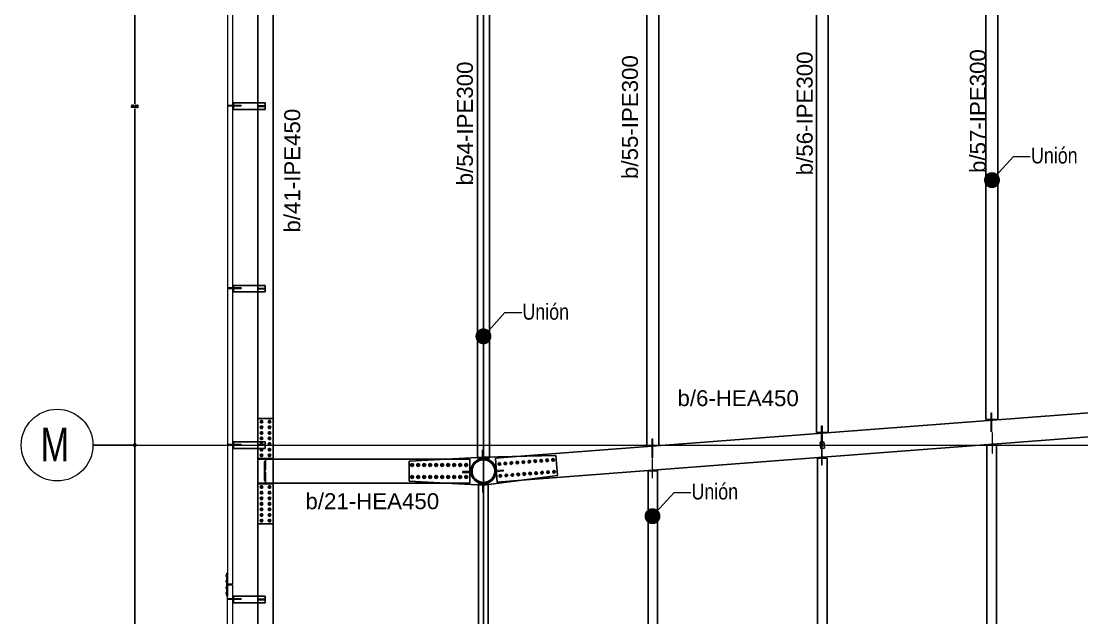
# Model space of a CAD drawing. Header units: millimetres. Extents: x -158 to 97215, y -53820 to 8373.
# Drawn here: x 1937 to 15237, y -44372 to -36886 of the extents above; entities that cross this region are included whole.
import ezdxf
from ezdxf.enums import TextEntityAlignment as Align

# ---------------------------------------------------------------- set-up
doc = ezdxf.new("R2010")
doc.units = ezdxf.units.MM
doc.header["$LTSCALE"] = 0.8
doc.linetypes.add('Grid Line', pattern=[3.33375, 1.905, -0.47625, 0.47625, -0.47625])
for name, color, linetype, lineweight in [('0-1', 7, 'Continuous', 5), ('E_COLUMNAS-1', 1, 'Continuous', 25), ('E_EJES', 8, 'Continuous', 9), ('E_EJES-1', 8, 'Grid Line', 9), ('E_TEXTO', 3, 'Continuous', 9), ('P-PLATINA', 6, 'Continuous', 15)]:
    doc.layers.add(name, color=color, linetype=linetype, lineweight=lineweight)
doc.layers.add('COTAS', color=8, linetype='Continuous')
doc.layers.add('VIGAS', color=8, linetype='Continuous')
doc.styles.add('CNI_COTAS', font='romans.shx', dxfattribs={"width": 0.8})
doc.styles.add('CX', font='ARIALUNI.ttf', dxfattribs={"width": 0.8, "height": 300})
doc.styles.add('Swis721 LtCn BT', font='swisscl.ttf', dxfattribs={"height": 0.42})
doc.styles.add('VERDANA', font='arial.ttf')
doc.dimstyles.new('1.5', dxfattribs={"dimscale": 0, "dimtxt": 30, "dimasz": 80, "dimexe": 4, "dimexo": 4, "dimgap": 15, "dimtad": 1, "dimdec": 0, "dimzin": 4, "dimdsep": 46, "dimtxsty": 'CNI_COTAS', "dimblk": 'DOTSMALL', "dimcen": 0, "dimclrd": 256, "dimclrt": 3, "dimadec": 0, "dimazin": 0, "dimtfac": 1, "dimtdec": 0, "dimtmove": 2, "dimatfit": 0, "dimldrblk": 'DOTSMALL', "dimfxl": 0.05, "dimtolj": 1, "dimtzin": 0, "dimarcsym": 0})

# ---------------------------------------------------------------- blocks, each defined once
blk = doc.blocks.new('Grid - CNI_NOMBRE EJES-372759-_6_00m_N_E_-NIVEL-2 DOC')
at = {"layer": 'E_EJES'}
blk.add_circle((0, 0), 0.003, dxfattribs=at)
blk = doc.blocks.new('_DotSmall')
at = {"color": 0, "linetype": 'ByBlock', "const_width": 0.5}
blk.add_lwpolyline([(-0.0625, 0, 1), (0.0625, 0, 1)], format="xyb", close=True, dxfattribs=at)
blk = doc.blocks.new('*D169')
at = {"layer": 'COTAS', "lineweight": -2, "transparency": 16777216}
for p, q in [((3361, -42205), (3361, -46425)), ((3361, -50705), (3361, -46485))]:
    blk.add_line(p, q, dxfattribs=at)
at = {"layer": 'COTAS', "color": 0, "lineweight": -2, "transparency": 16777216}
blk.add_line((2841, -50705), (3365, -50705), dxfattribs=at)
at = {"layer": 'Defpoints', "color": 0, "transparency": 16777216}
for p in [(3361, -42205), (3361, -42205), (2837, -50705)]:
    blk.add_point(p, dxfattribs=at)
at = {"layer": 'COTAS', "lineweight": -2, "transparency": 16777216, "xscale": 80, "yscale": 80, "zscale": 80}
for p, rotation in [((3361, -42205), 90), ((3361, -50705), 270)]:
    blk.add_blockref('_DotSmall', p, dxfattribs=dict(at, rotation=rotation))
at = {"layer": 'COTAS', "color": 3, "transparency": 16777216, "insert": (3361, -46455), "char_height": 30, "attachment_point": 5, "rotation": 0.1, "style": 'CNI_COTAS'}
blk.add_mtext('\\A1;8500', dxfattribs=at)
blk = doc.blocks.new('*D170')
at = {"layer": 'COTAS', "color": 0, "lineweight": -2, "transparency": 16777216}
for p, q in [((2847, -33705), (3365, -33705)), ((2841, -42205), (3365, -42205))]:
    blk.add_line(p, q, dxfattribs=at)
at = {"layer": 'COTAS', "lineweight": -2, "transparency": 16777216}
for p, q in [((3361, -33705), (3361, -37925)), ((3361, -42205), (3361, -37985))]:
    blk.add_line(p, q, dxfattribs=at)
at = {"layer": 'Defpoints', "color": 0, "transparency": 16777216}
for p in [(2843, -33705), (3361, -33705), (2837, -42205)]:
    blk.add_point(p, dxfattribs=at)
at = {"layer": 'COTAS', "lineweight": -2, "transparency": 16777216, "xscale": 80, "yscale": 80, "zscale": 80}
for p, rotation in [((3361, -33705), 90), ((3361, -42205), 270)]:
    blk.add_blockref('_DotSmall', p, dxfattribs=dict(at, rotation=rotation))
at = {"layer": 'COTAS', "color": 3, "transparency": 16777216, "insert": (3361, -37955), "char_height": 30, "attachment_point": 5, "rotation": 0.1, "style": 'CNI_COTAS'}
blk.add_mtext('\\A1;8500', dxfattribs=at)

msp = doc.modelspace()

# ---------------------------------------------------------------- linework, layer by layer
at = {"color": 1, "linetype": 'Continuous'}
for centre, radius, start, end in [((4950, -41911.6), 11, 108, 288), ((4950, -41981.6), 11, 108, 288), ((4950, -41911.6), 10, 0, 180), ((4950, -41911.6), 10, 180, 0), ((4950, -41981.6), 10, 0, 180), ((4950, -41981.6), 10, 180, 0), ((4950, -41911.6), 11, 288, 108), ((4950, -41981.6), 11, 288, 108), ((5050, -41911.6), 11, 108, 288), ((5050, -41981.6), 11, 108, 288), ((5050, -41911.6), 10, 0, 180), ((5050, -41911.6), 10, 180, 0), ((5050, -41981.6), 10, 0, 180), ((5050, -41981.6), 10, 180, 0), ((5050, -41911.6), 11, 288, 108), ((5050, -41981.6), 11, 288, 108), ((4950, -42051.6), 11, 108, 288), ((4950, -42121.6), 11, 108, 288), ((4950, -42051.6), 10, 0, 180), ((4950, -42051.6), 10, 180, 0), ((4950, -42121.6), 10, 0, 180), ((4950, -42121.6), 10, 180, 0), ((4950, -42051.6), 11, 288, 108), ((4950, -42121.6), 11, 288, 108), ((5050, -42051.6), 11, 108, 288), ((5050, -42121.6), 11, 108, 288), ((5050, -42051.6), 10, 0, 180), ((5050, -42051.6), 10, 180, 0), ((5050, -42121.6), 10, 0, 180), ((5050, -42121.6), 10, 180, 0), ((5050, -42051.6), 11, 288, 108), ((5050, -42121.6), 11, 288, 108), ((4950, -42191.6), 11, 108, 288), ((4950, -42261.6), 11, 108, 288), ((4950, -42191.6), 10, 0, 180), ((4950, -42191.6), 10, 180, 0), ((4950, -42261.6), 10, 0, 180), ((4950, -42261.6), 10, 180, 0), ((4950, -42191.6), 11, 288, 108), ((4950, -42261.6), 11, 288, 108), ((5050, -42191.6), 11, 108, 288), ((5050, -42261.6), 11, 108, 288), ((5050, -42191.6), 10, 0, 180), ((5050, -42191.6), 10, 180, 0), ((5050, -42261.6), 10, 0, 180), ((5050, -42261.6), 10, 180, 0), ((5050, -42191.6), 11, 288, 108), ((5050, -42261.6), 11, 288, 108), ((4950, -42331.6), 11, 108, 288), ((4950, -42331.6), 10, 0, 180), ((4950, -42331.6), 10, 180, 0), ((4950, -42331.6), 11, 288, 108), ((5050, -42331.6), 11, 108, 288), ((5050, -42331.6), 10, 0, 180), ((5050, -42331.6), 10, 180, 0), ((5050, -42331.6), 11, 288, 108), ((8008.8, -42435.5), 11.5, 22.37041, 202.37041), ((8008.8, -42435.5), 10, 94.37041, 274.37041), ((8008.8, -42435.5), 10, 274.37041, 94.37041), ((8083.6, -42429.7), 11.5, 22.37041, 202.37041), ((8083.6, -42429.7), 11.5, 202.37041, 22.37041), ((8083.6, -42429.7), 10, 94.37041, 274.37041), ((8083.6, -42429.7), 10, 274.37041, 94.37041), ((8158.4, -42424), 11.5, 22.37041, 202.37041), ((8158.4, -42424), 11.5, 202.37041, 22.37041), ((8158.4, -42424), 10, 94.37041, 274.37041), ((8158.4, -42424), 10, 274.37041, 94.37041), ((8233.1, -42418.3), 11.5, 22.37041, 202.37041), ((8233.1, -42418.3), 11.5, 202.37041, 22.37041), ((8233.1, -42418.3), 10, 94.37041, 274.37041), ((8233.1, -42418.3), 10, 274.37041, 94.37041), ((8307.9, -42412.6), 11.5, 22.37041, 202.37041), ((8307.9, -42412.6), 11.5, 202.37041, 22.37041), ((8307.9, -42412.6), 10, 94.37041, 274.37041), ((8307.9, -42412.6), 10, 274.37041, 94.37041), ((8382.7, -42406.9), 11.5, 22.37041, 202.37041), ((8382.7, -42406.9), 11.5, 202.37041, 22.37041), ((8382.7, -42406.9), 10, 94.37041, 274.37041), ((8382.7, -42406.9), 10, 274.37041, 94.37041), ((8457.5, -42401.2), 11.5, 22.37041, 202.37041), ((8457.5, -42401.2), 11.5, 202.37041, 22.37041), ((8457.5, -42401.2), 10, 94.37041, 274.37041), ((8457.5, -42401.2), 10, 274.37041, 94.37041), ((8532.3, -42395.4), 11.5, 22.37041, 202.37041), ((8532.3, -42395.4), 11.5, 202.37041, 22.37041), ((8532.3, -42395.4), 10, 94.37041, 274.37041), ((8532.3, -42395.4), 10, 274.37041, 94.37041), ((8607, -42389.7), 11.5, 22.37041, 202.37041), ((8607, -42389.7), 11.5, 202.37041, 22.37041), ((8607, -42389.7), 10, 94.37041, 274.37041), ((8607, -42389.7), 10, 274.37041, 94.37041), ((6840.8, -42454.3), 12, 0.0268, 180.0268), ((6840.8, -42454.3), 12, 180.0268, 0.0268), ((6840.8, -42454.3), 11, 120.0268, 300.0268), ((6840.8, -42454.3), 11, 300.0268, 120.0268), ((6915.8, -42454.3), 12, 0.0268, 180.0268), ((6915.8, -42454.3), 12, 180.0268, 0.0268), ((6915.8, -42454.3), 11, 120.0268, 300.0268), ((6915.8, -42454.3), 11, 300.0268, 120.0268), ((6990.8, -42454.2), 12, 0.0268, 180.0268), ((6990.8, -42454.2), 12, 180.0268, 0.0268), ((6990.8, -42454.2), 11, 120.0268, 300.0268), ((6990.8, -42454.2), 11, 300.0268, 120.0268), ((7065.8, -42454.2), 12, 0.0268, 180.0268), ((7065.8, -42454.2), 12, 180.0268, 0.0268), ((7065.8, -42454.2), 11, 120.0268, 300.0268), ((7065.8, -42454.2), 11, 300.0268, 120.0268), ((7140.8, -42454.2), 12, 0.0268, 180.0268), ((7140.8, -42454.2), 12, 180.0268, 0.0268), ((7140.8, -42454.2), 11, 120.0268, 300.0268), ((7140.8, -42454.2), 11, 300.0268, 120.0268), ((7215.8, -42454.1), 12, 0.0268, 180.0268), ((7215.8, -42454.1), 12, 180.0268, 0.0268), ((7215.8, -42454.1), 11, 120.0268, 300.0268), ((7215.8, -42454.1), 11, 300.0268, 120.0268), ((7290.8, -42454.1), 12, 0.0268, 180.0268), ((7290.8, -42454.1), 12, 180.0268, 0.0268), ((7290.8, -42454.1), 11, 120.0268, 300.0268), ((7290.8, -42454.1), 11, 300.0268, 120.0268), ((7365.8, -42454.1), 12, 0.0268, 180.0268), ((7365.8, -42454.1), 12, 180.0268, 0.0268), ((7365.8, -42454.1), 11, 120.0268, 300.0268), ((7365.8, -42454.1), 11, 300.0268, 120.0268), ((7440.8, -42454), 12, 0.0268, 180.0268), ((7440.8, -42454), 12, 180.0268, 0.0268), ((7440.8, -42454), 11, 120.0268, 300.0268), ((7440.8, -42454), 11, 300.0268, 120.0268), ((7515.8, -42454), 12, 0.0268, 180.0268), ((7515.8, -42454), 12, 180.0268, 0.0268), ((7515.8, -42454), 11, 120.0268, 300.0268), ((7515.8, -42454), 11, 300.0268, 120.0268), ((7934, -42441.2), 11.5, 22.37041, 202.37041), ((7934, -42441.2), 11.5, 202.37041, 22.37041), ((7934, -42441.2), 10, 94.37041, 274.37041), ((7934, -42441.2), 10, 274.37041, 94.37041), ((8008.8, -42435.5), 11.5, 202.37041, 22.37041), ((8244.6, -42567.9), 11.5, 22.37041, 202.37041), ((8244.6, -42567.9), 10, 94.37041, 274.37041), ((8244.6, -42567.9), 10, 274.37041, 94.37041), ((8319.3, -42562.2), 11.5, 22.37041, 202.37041), ((8319.3, -42562.2), 11.5, 202.37041, 22.37041), ((8319.3, -42562.2), 10, 94.37041, 274.37041), ((8319.3, -42562.2), 10, 274.37041, 94.37041), ((8394.1, -42556.4), 11.5, 22.37041, 202.37041), ((8394.1, -42556.4), 11.5, 202.37041, 22.37041), ((8394.1, -42556.4), 10, 94.37041, 274.37041), ((8394.1, -42556.4), 10, 274.37041, 94.37041), ((8468.9, -42550.7), 11.5, 22.37041, 202.37041), ((8468.9, -42550.7), 11.5, 202.37041, 22.37041), ((8468.9, -42550.7), 10, 94.37041, 274.37041), ((8468.9, -42550.7), 10, 274.37041, 94.37041), ((8543.7, -42545), 11.5, 22.37041, 202.37041), ((8543.7, -42545), 11.5, 202.37041, 22.37041), ((8543.7, -42545), 10, 94.37041, 274.37041), ((8543.7, -42545), 10, 274.37041, 94.37041), ((8618.5, -42539.3), 11.5, 22.37041, 202.37041), ((8618.5, -42539.3), 11.5, 202.37041, 22.37041), ((8618.5, -42539.3), 10, 94.37041, 274.37041), ((8618.5, -42539.3), 10, 274.37041, 94.37041), ((6840.8, -42604.3), 12, 0.0268, 180.0268), ((6840.8, -42604.3), 12, 180.0268, 0.0268), ((6840.8, -42604.3), 11, 120.0268, 300.0268), ((6840.8, -42604.3), 11, 300.0268, 120.0268), ((6915.8, -42604.3), 12, 0.0268, 180.0268), ((6915.8, -42604.3), 12, 180.0268, 0.0268), ((6915.8, -42604.3), 11, 120.0268, 300.0268), ((6915.8, -42604.3), 11, 300.0268, 120.0268), ((6990.8, -42604.2), 12, 0.0268, 180.0268), ((6990.8, -42604.2), 12, 180.0268, 0.0268), ((6990.8, -42604.2), 11, 120.0268, 300.0268), ((6990.8, -42604.2), 11, 300.0268, 120.0268), ((7065.8, -42604.2), 12, 0.0268, 180.0268), ((7065.8, -42604.2), 12, 180.0268, 0.0268), ((7065.8, -42604.2), 11, 120.0268, 300.0268), ((7065.8, -42604.2), 11, 300.0268, 120.0268), ((7140.8, -42604.2), 12, 0.0268, 180.0268), ((7140.8, -42604.2), 12, 180.0268, 0.0268), ((7140.8, -42604.2), 11, 120.0268, 300.0268), ((7140.8, -42604.2), 11, 300.0268, 120.0268), ((7215.8, -42604.1), 12, 0.0268, 180.0268), ((7215.8, -42604.1), 12, 180.0268, 0.0268), ((7215.8, -42604.1), 11, 120.0268, 300.0268), ((7215.8, -42604.1), 11, 300.0268, 120.0268), ((7290.8, -42604.1), 12, 0.0268, 180.0268), ((7290.8, -42604.1), 12, 180.0268, 0.0268), ((7290.8, -42604.1), 11, 120.0268, 300.0268), ((7290.8, -42604.1), 11, 300.0268, 120.0268), ((7365.8, -42604.1), 12, 0.0268, 180.0268), ((7365.8, -42604.1), 12, 180.0268, 0.0268), ((7365.8, -42604.1), 11, 120.0268, 300.0268), ((7365.8, -42604.1), 11, 300.0268, 120.0268), ((7440.8, -42604), 12, 0.0268, 180.0268), ((7440.8, -42604), 12, 180.0268, 0.0268), ((7440.8, -42604), 11, 120.0268, 300.0268), ((7440.8, -42604), 11, 300.0268, 120.0268), ((7515.8, -42604), 12, 0.0268, 180.0268), ((7515.8, -42604), 12, 180.0268, 0.0268), ((7515.8, -42604), 11, 120.0268, 300.0268), ((7515.8, -42604), 11, 300.0268, 120.0268), ((7945.4, -42590.7), 11.5, 22.37041, 202.37041), ((7945.4, -42590.7), 11.5, 202.37041, 22.37041), ((7945.4, -42590.7), 10, 94.37041, 274.37041), ((7945.4, -42590.7), 10, 274.37041, 94.37041), ((8020.2, -42585), 11.5, 22.37041, 202.37041), ((8020.2, -42585), 11.5, 202.37041, 22.37041), ((8020.2, -42585), 10, 94.37041, 274.37041), ((8020.2, -42585), 10, 274.37041, 94.37041), ((8095, -42579.3), 11.5, 22.37041, 202.37041), ((8095, -42579.3), 11.5, 202.37041, 22.37041), ((8095, -42579.3), 10, 94.37041, 274.37041), ((8095, -42579.3), 10, 274.37041, 94.37041), ((8169.8, -42573.6), 11.5, 22.37041, 202.37041), ((8169.8, -42573.6), 11.5, 202.37041, 22.37041), ((8169.8, -42573.6), 10, 94.37041, 274.37041), ((8169.8, -42573.6), 10, 274.37041, 94.37041), ((8244.6, -42567.9), 11.5, 202.37041, 22.37041), ((4950, -42731.9), 11, 108, 288), ((4950, -42801.9), 11, 108, 288), ((4950, -42731.9), 10, 0, 180), ((4950, -42731.9), 10, 180, 0), ((4950, -42801.9), 10, 0, 180), ((4950, -42801.9), 10, 180, 0), ((4950, -42731.9), 11, 288, 108), ((4950, -42801.9), 11, 288, 108), ((5050, -42731.9), 11, 108, 288), ((5050, -42801.9), 11, 108, 288), ((5050, -42731.9), 10, 0, 180), ((5050, -42731.9), 10, 180, 0), ((5050, -42801.9), 10, 0, 180), ((5050, -42801.9), 10, 180, 0), ((5050, -42731.9), 11, 288, 108), ((5050, -42801.9), 11, 288, 108), ((4950, -42871.9), 11, 108, 288), ((4950, -42941.9), 11, 108, 288), ((4950, -42871.9), 10, 0, 180), ((4950, -42871.9), 10, 180, 0), ((4950, -42941.9), 10, 0, 180), ((4950, -42941.9), 10, 180, 0), ((4950, -42871.9), 11, 288, 108), ((4950, -42941.9), 11, 288, 108), ((5050, -42871.9), 11, 108, 288), ((5050, -42941.9), 11, 108, 288), ((5050, -42871.9), 10, 0, 180), ((5050, -42871.9), 10, 180, 0), ((5050, -42941.9), 10, 0, 180), ((5050, -42941.9), 10, 180, 0), ((5050, -42871.9), 11, 288, 108), ((5050, -42941.9), 11, 288, 108), ((4950, -43011.9), 11, 108, 288), ((4950, -43081.9), 11, 108, 288), ((4950, -43011.9), 10, 0, 180), ((4950, -43011.9), 10, 180, 0), ((4950, -43081.9), 10, 0, 180), ((4950, -43081.9), 10, 180, 0), ((4950, -43011.9), 11, 288, 108), ((4950, -43081.9), 11, 288, 108), ((5050, -43011.9), 11, 108, 288), ((5050, -43081.9), 11, 108, 288), ((5050, -43011.9), 10, 0, 180), ((5050, -43011.9), 10, 180, 0), ((5050, -43081.9), 10, 0, 180), ((5050, -43081.9), 10, 180, 0), ((5050, -43011.9), 11, 288, 108), ((5050, -43081.9), 11, 288, 108), ((4950, -43151.9), 11, 108, 288), ((4950, -43151.9), 10, 0, 180), ((4950, -43151.9), 10, 180, 0), ((4950, -43151.9), 11, 288, 108), ((5050, -43151.9), 11, 108, 288), ((5050, -43151.9), 10, 0, 180), ((5050, -43151.9), 10, 180, 0), ((5050, -43151.9), 11, 288, 108)]:
    msp.add_arc(centre, radius, start, end, dxfattribs=at)
at = {"layer": '0-1', "color": 8}
for p, q in [((4522.1, -31959.6), (4522.1, -43949.6)), ((4587.1, -31959.6), (4587.1, -43949.6)), ((4522.1, -49638.1), (4522.1, -43959.6)), ((4587.1, -43959.6), (4587.1, -49628.1))]:
    msp.add_line(p, q, dxfattribs=at)
at = {"layer": 'E_COLUMNAS-1'}
for radius, start, end in [(157.5, 78.75, 258.75), (157.5, 78.75, 258.75), (152.5, 11.25, 191.25), (142.5, 348.75, 168.75), (157.5, 258.75, 78.75), (157.5, 258.75, 78.75), (152.5, 191.25, 11.25), (142.5, 168.75, 348.75)]:
    msp.add_arc((7733.3, -42531.8), radius, start, end, dxfattribs=at)
at = {"layer": 'E_EJES-1'}
for p, q in [((7733.3, -52920), (7733.3, -22429.9)), ((7733.3, -52920), (7733.3, -22429.9)), ((2836.9, -42204.7), (96315.4, -42204.7))]:
    msp.add_line(p, q, dxfattribs=at)
at = {"layer": 'E_TEXTO', "color": 4}
for p, q in [((14110.9, -38880.4), (14381.5, -38582.4)), ((14381.5, -38582.4), (14591.2, -38582.4)), ((7733.3, -40840.4), (8003.8, -40542.4)), ((8003.8, -40542.4), (8213.6, -40542.4)), ((9853.3, -43096.5), (10123.8, -42798.5)), ((10123.8, -42798.5), (10333.6, -42798.5))]:
    msp.add_line(p, q, dxfattribs=at)
at = {"layer": 'E_TEXTO', "color": 4, "const_width": 100}
for points in [[(14060.9, -38880.4, 1), (14160.9, -38880.4, 1)], [(7683.3, -40840.4, 1), (7783.3, -40840.4, 1)], [(9803.3, -43096.5, 1), (9903.3, -43096.5, 1)]]:
    msp.add_lwpolyline(points, format="xyb", close=True, dxfattribs=at)
at = {"layer": 'P-PLATINA'}
for p, q in [((14098.7, -42014), (14104.7, -42014)), ((14111.4, -42075), (14117.4, -42075)), ((11973.7, -42176.4), (11979.7, -42176.4)), ((11974.2, -42238.4), (11980.2, -42238.4)), ((14111.4, -42198.3), (14117.4, -42198.3)), ((9848.7, -42338.8), (9854.7, -42338.8)), ((9849.2, -42400.8), (9855.2, -42400.8))]:
    msp.add_line(p, q, dxfattribs=at)
for points in [[(14098.7, -41799.8), (14104.7, -41799.8), (14104.7, -41884.5), (14104.7, -41894.4), (14104.7, -42039), (14098.7, -42039), (14098.7, -41894.8), (14098.7, -41884.5)], [(11973.7, -41962.2), (11979.7, -41962.2), (11979.7, -42046.9), (11979.7, -42056.8), (11979.7, -42201.4), (11973.7, -42201.4), (11973.7, -42057.2), (11973.7, -42046.9)], [(9848.7, -42124.6), (9854.7, -42124.6), (9854.7, -42209.3), (9854.7, -42219.2), (9854.7, -42363.8), (9848.7, -42363.8), (9848.7, -42219.6), (9848.7, -42209.3)], [(11980.2, -42213.4), (11974.2, -42213.4), (11974.2, -42358.1), (11974.2, -42366.9), (11974.2, -42452.6), (11980.2, -42452.6), (11980.2, -42366.9), (11980.2, -42357.6)], [(4985.4, -42416), (4985.4, -42526), (4995.4, -42526), (4995.4, -42416)], [(9855.2, -42529.3), (9855.2, -42520), (9855.2, -42375.8), (9849.2, -42375.8), (9849.2, -42520.5), (9849.2, -42529.3), (9849.2, -42615), (9855.2, -42615)], [(4995.4, -42537.5), (4985.4, -42537.5), (4985.4, -42647.5), (4995.4, -42647.5)], [(7580.8, -42547.4), (7580.8, -42537.4), (7576.3, -42537.4), (7470.8, -42537.4), (7470.8, -42547.4), (7577.3, -42547.4)], [(7720.2, -42684.3), (7720.2, -42688), (7720.2, -42794.3), (7730.2, -42794.3), (7730.2, -42689), (7730.2, -42684.3)]]:
    msp.add_lwpolyline(points, close=True, dxfattribs=at)
for points in [[(14117.4, -42194.3), (14117.4, -42050), (14111.4, -42050), (14111.4, -42194.7), (14111.4, -42204.5), (14111.4, -42304.3), (14117.4, -42304.3), (14117.4, -42204.5), (14117.4, -42194.3)], [(4995.4, -42371.7), (4995.4, -42516), (5004.8, -42516), (5004.8, -42371.7)], [(5004.8, -42691.8), (5004.8, -42547.5), (4995.4, -42547.5), (4995.4, -42691.8)], [(7884.6, -42525.9), (7885.4, -42535.9), (7890.4, -42535.5), (7985.6, -42528.2), (7984.8, -42518.3), (7890.1, -42525.5), (7885.2, -42525.9)]]:
    msp.add_lwpolyline(points, dxfattribs=at)
at = {"layer": 'VIGAS'}
for p, q in [((7733.3, -43369.3), (7733.3, -32537.2)), ((4905.1, -33534.6), (4905.1, -41871.7)), ((7658.3, -33547.6), (7658.3, -42358.5)), ((7808.3, -33547.6), (7808.3, -42352.8)), ((9783.3, -33534.6), (9783.3, -42209.3)), ((9933.3, -42209.3), (9933.3, -33534.6)), ((11908.3, -42046.9), (11908.3, -33534.6)), ((12058.3, -42046.9), (12058.3, -33534.6)), ((14033.3, -33534.6), (14033.3, -41884.5)), ((14183.3, -41884.5), (14183.3, -33534.6)), ((5095.1, -34031.9), (5095.1, -41871.9)), ((4529.6, -37949.4), (4529.6, -37943.4)), ((4587.1, -37943.4), (4529.6, -37943.4)), ((4587.1, -37949.4), (4529.6, -37949.4)), ((4539.6, -37949.4), (4539.6, -37943.4)), ((4597.1, -37943.4), (4587.1, -37943.4)), ((4587.1, -37949.4), (4587.1, -37943.4)), ((4597.1, -37949.4), (4587.1, -37949.4)), ((4905.1, -37910.9), (4597.1, -37910.9)), ((4597.1, -37992.9), (4597.1, -37910.9)), ((4694.6, -37943.4), (4597.1, -37943.4)), ((4694.6, -37949.4), (4597.1, -37949.4)), ((4905.1, -37992.9), (4597.1, -37992.9)), ((4599.6, -37949.4), (4599.6, -37943.4)), ((4679.6, -37949.4), (4679.6, -37943.4)), ((4694.6, -37943.4), (4694.6, -37949.4)), ((4995.4, -37910.9), (4905.1, -37910.9)), ((4995.4, -37992.9), (4905.1, -37992.9)), ((4905.4, -37954.9), (4905.4, -37948.9)), ((4905.4, -37948.9), (4995.4, -37948.9)), ((4905.4, -37954.9), (4905.4, -37948.9)), ((4905.4, -37948.9), (4995.4, -37948.9)), ((4995.4, -37954.9), (4905.4, -37954.9)), ((4995.4, -37954.9), (4905.4, -37954.9)), ((4975.4, -37954.9), (4975.4, -37948.9)), ((4995.4, -37992.9), (4995.4, -37910.9)), ((4995.4, -37948.9), (4995.4, -37954.9)), ((4995.4, -37948.9), (4995.4, -37954.9)), ((4529.6, -40239.3), (4529.6, -40233.3)), ((4587.1, -40233.3), (4529.6, -40233.3)), ((4587.1, -40239.3), (4529.6, -40239.3)), ((4539.6, -40239.3), (4539.6, -40233.3)), ((4597.1, -40233.3), (4587.1, -40233.3)), ((4587.1, -40239.3), (4587.1, -40233.3)), ((4597.1, -40239.3), (4587.1, -40239.3)), ((4905.1, -40200.8), (4597.1, -40200.8)), ((4597.1, -40282.8), (4597.1, -40200.8)), ((4694.6, -40233.3), (4597.1, -40233.3)), ((4694.6, -40239.3), (4597.1, -40239.3)), ((4905.1, -40282.8), (4597.1, -40282.8)), ((4599.6, -40239.3), (4599.6, -40233.3)), ((4679.6, -40239.3), (4679.6, -40233.3)), ((4694.6, -40233.3), (4694.6, -40239.3)), ((4995.4, -40200.8), (4905.1, -40200.8)), ((4995.4, -40282.8), (4905.1, -40282.8)), ((4905.4, -40244.8), (4905.4, -40238.8)), ((4905.4, -40238.8), (4995.4, -40238.8)), ((4905.4, -40244.8), (4905.4, -40238.8)), ((4905.4, -40238.8), (4995.4, -40238.8)), ((4995.4, -40244.8), (4905.4, -40244.8)), ((4995.4, -40244.8), (4905.4, -40244.8)), ((4975.4, -40244.8), (4975.4, -40238.8)), ((4995.4, -40282.8), (4995.4, -40200.8)), ((4995.4, -40238.8), (4995.4, -40244.8)), ((4995.4, -40238.8), (4995.4, -40244.8)), ((7733.3, -43531.8), (7733.3, -41531.8)), ((7733.3, -49888.4), (7733.3, -41694.3)), ((4905.1, -41871.7), (4905.1, -42371.7)), ((4905.1, -41871.7), (5096.1, -41871.9)), ((4905.1, -43191.7), (4905.1, -41871.7)), ((4905.1, -41871.7), (5096.1, -41871.9)), ((4905.1, -43191.7), (4905.1, -41871.7)), ((5095.1, -41871.9), (5095.1, -42371.7)), ((5096.1, -41871.9), (5096.7, -42486)), ((5096.1, -41871.9), (5097.4, -43191.6)), ((15750.6, -41768.6), (8204.4, -42345.3)), ((14033.3, -41884.5), (14183.3, -41884.5)), ((4932.7, -41911.6), (4941.3, -41896.6)), ((4941.3, -41926.6), (4932.7, -41911.6)), ((4932.7, -41981.6), (4941.3, -41966.6)), ((4941.3, -41996.6), (4932.7, -41981.6)), ((4941.3, -41896.6), (4958.6, -41896.6)), ((4958.6, -41926.6), (4941.3, -41926.6)), ((4941.3, -41966.6), (4958.6, -41966.6)), ((4958.6, -41996.6), (4941.3, -41996.6)), ((4958.6, -41896.6), (4967.3, -41911.6)), ((4967.3, -41911.6), (4958.6, -41926.6)), ((4958.6, -41966.6), (4967.3, -41981.6)), ((4967.3, -41981.6), (4958.6, -41996.6)), ((5032.7, -41911.6), (5041.3, -41896.6)), ((5041.3, -41926.6), (5032.7, -41911.6)), ((5032.7, -41981.6), (5041.3, -41966.6)), ((5041.3, -41996.6), (5032.7, -41981.6)), ((5041.3, -41896.6), (5058.6, -41896.6)), ((5058.6, -41926.6), (5041.3, -41926.6)), ((5041.3, -41966.6), (5058.6, -41966.6)), ((5058.6, -41996.6), (5041.3, -41996.6)), ((5058.6, -41896.6), (5067.3, -41911.6)), ((5067.3, -41911.6), (5058.6, -41926.6)), ((5058.6, -41966.6), (5067.3, -41981.6)), ((5067.3, -41981.6), (5058.6, -41996.6)), ((4932.7, -42051.6), (4941.3, -42036.6)), ((4941.3, -42066.6), (4932.7, -42051.6)), ((4932.7, -42121.6), (4941.3, -42106.6)), ((4941.3, -42136.6), (4932.7, -42121.6)), ((4941.3, -42036.6), (4958.6, -42036.6)), ((4958.6, -42066.6), (4941.3, -42066.6)), ((4941.3, -42106.6), (4958.6, -42106.6)), ((4958.6, -42136.6), (4941.3, -42136.6)), ((4958.6, -42036.6), (4967.3, -42051.6)), ((4967.3, -42051.6), (4958.6, -42066.6)), ((4958.6, -42106.6), (4967.3, -42121.6)), ((4967.3, -42121.6), (4958.6, -42136.6)), ((5032.7, -42051.6), (5041.3, -42036.6)), ((5041.3, -42066.6), (5032.7, -42051.6)), ((5032.7, -42121.6), (5041.3, -42106.6)), ((5041.3, -42136.6), (5032.7, -42121.6)), ((5041.3, -42036.6), (5058.6, -42036.6)), ((5058.6, -42066.6), (5041.3, -42066.6)), ((5041.3, -42106.6), (5058.6, -42106.6)), ((5058.6, -42136.6), (5041.3, -42136.6)), ((5058.6, -42036.6), (5067.3, -42051.6)), ((5067.3, -42051.6), (5058.6, -42066.6)), ((5058.6, -42106.6), (5067.3, -42121.6)), ((5067.3, -42121.6), (5058.6, -42136.6)), ((15761.9, -42068.6), (8216.2, -42645.3)), ((11908.3, -42046.9), (12058.3, -42046.9)), ((4529.6, -42202.2), (4529.6, -42196.2)), ((4587.1, -42196.2), (4529.6, -42196.2)), ((4587.1, -42202.2), (4529.6, -42202.2)), ((4539.6, -42202.2), (4539.6, -42196.2)), ((4597.1, -42196.2), (4587.1, -42196.2)), ((4587.1, -42202.2), (4587.1, -42196.2)), ((4597.1, -42202.2), (4587.1, -42202.2)), ((4905.1, -42163.7), (4597.1, -42163.7)), ((4597.1, -42245.7), (4597.1, -42163.7)), ((4694.6, -42196.2), (4597.1, -42196.2)), ((4694.6, -42202.2), (4597.1, -42202.2)), ((4905.1, -42245.7), (4597.1, -42245.7)), ((4599.6, -42202.2), (4599.6, -42196.2)), ((4679.6, -42202.2), (4679.6, -42196.2)), ((4694.6, -42196.2), (4694.6, -42202.2)), ((4995.4, -42163.7), (4905.1, -42163.7)), ((4995.4, -42245.7), (4905.1, -42245.7)), ((4905.4, -42207.7), (4905.4, -42201.7)), ((4905.4, -42201.7), (4995.4, -42201.7)), ((4905.4, -42207.7), (4905.4, -42201.7)), ((4905.4, -42201.7), (4995.4, -42201.7)), ((4995.4, -42207.7), (4905.4, -42207.7)), ((4995.4, -42207.7), (4905.4, -42207.7)), ((4932.7, -42191.6), (4941.3, -42176.6)), ((4941.3, -42206.6), (4932.7, -42191.6)), ((4932.7, -42261.6), (4941.3, -42246.6)), ((4941.3, -42276.6), (4932.7, -42261.6)), ((4941.3, -42176.6), (4958.6, -42176.6)), ((4958.6, -42206.6), (4941.3, -42206.6)), ((4941.3, -42246.6), (4958.6, -42246.6)), ((4958.6, -42276.6), (4941.3, -42276.6)), ((4958.6, -42176.6), (4967.3, -42191.6)), ((4967.3, -42191.6), (4958.6, -42206.6)), ((4958.6, -42246.6), (4967.3, -42261.6)), ((4967.3, -42261.6), (4958.6, -42276.6)), ((4975.4, -42207.7), (4975.4, -42201.7)), ((4995.4, -42245.7), (4995.4, -42163.7)), ((4995.4, -42201.7), (4995.4, -42207.7)), ((4995.4, -42201.7), (4995.4, -42207.7)), ((5032.7, -42191.6), (5041.3, -42176.6)), ((5041.3, -42206.6), (5032.7, -42191.6)), ((5032.7, -42261.6), (5041.3, -42246.6)), ((5041.3, -42276.6), (5032.7, -42261.6)), ((5041.3, -42176.6), (5058.6, -42176.6)), ((5058.6, -42206.6), (5041.3, -42206.6)), ((5041.3, -42246.6), (5058.6, -42246.6)), ((5058.6, -42276.6), (5041.3, -42276.6)), ((5058.6, -42176.6), (5067.3, -42191.6)), ((5067.3, -42191.6), (5058.6, -42206.6)), ((5058.6, -42246.6), (5067.3, -42261.6)), ((5067.3, -42261.6), (5058.6, -42276.6)), ((7719.7, -42269.3), (7719.7, -42375.6)), ((7719.7, -42269.3), (7729.7, -42269.3)), ((7729.7, -42269.3), (7729.7, -42374.6)), ((9783.3, -42209.3), (9933.3, -42209.3)), ((12002.6, -42165.3), (11957.8, -42168.8)), ((11957.8, -42168.8), (11963.9, -42248.5)), ((12008.7, -42245.1), (11963.9, -42248.5)), ((12002.6, -42165.3), (12008.7, -42245.1)), ((14168.3, -42204.5), (14048.3, -42204.5)), ((14048.3, -42204.5), (14048.3, -48993.7)), ((14116.9, -42194.3), (14111.4, -42194.3)), ((14117.4, -42194.3), (14116.9, -42194.3)), ((14117.4, -42194.3), (14117.4, -42194.3)), ((14168.3, -42204.5), (14168.3, -48993.7)), ((4905.1, -42371.7), (5095.1, -42371.7)), ((5096.6, -42381.7), (4905.1, -42381.7)), ((4905.1, -42681.7), (4905.1, -42381.7)), ((4932.7, -42331.6), (4941.3, -42316.6)), ((4941.3, -42346.6), (4932.7, -42331.6)), ((4941.3, -42316.6), (4958.6, -42316.6)), ((4958.6, -42346.6), (4941.3, -42346.6)), ((4958.6, -42316.6), (4967.3, -42331.6)), ((4967.3, -42331.6), (4958.6, -42346.6)), ((5032.7, -42331.6), (5041.3, -42316.6)), ((5041.3, -42346.6), (5032.7, -42331.6)), ((5041.3, -42316.6), (5058.6, -42316.6)), ((5058.6, -42346.6), (5041.3, -42346.6)), ((5058.6, -42316.6), (5067.3, -42331.6)), ((5067.3, -42331.6), (5058.6, -42346.6)), ((7244.4, -42381.8), (5096.6, -42381.7)), ((6801, -42406.8), (7733.3, -42354.3)), ((6801, -42406.8), (7733.3, -42354.3)), ((6801, -42656.8), (6801, -42406.8)), ((6801, -42656.8), (6801, -42406.8)), ((7560.8, -42381.8), (7244.4, -42381.8)), ((7560.8, -42681.8), (7560.8, -42381.8)), ((7658.3, -42358.5), (7658.3, -42369.3)), ((7808.3, -42369.3), (7658.3, -42369.3)), ((7719.7, -42375.6), (7719.7, -42379.3)), ((7719.7, -42379.3), (7729.7, -42379.3)), ((7729.7, -42374.6), (7729.7, -42379.3)), ((7733.3, -42354.3), (8643.1, -42336.9)), ((7733.3, -42354.3), (8643.1, -42336.9)), ((7808.3, -42352.8), (7808.3, -42369.3)), ((8204.4, -42345.3), (7883.4, -42369.8)), ((7883.4, -42369.8), (7906.3, -42668.9)), ((7918.4, -42433.7), (7932.7, -42423.9)), ((7932.7, -42423.9), (7948.3, -42431.4)), ((7993.2, -42428), (8007.5, -42418.2)), ((8007.5, -42418.2), (8023.1, -42425.7)), ((8023.1, -42425.7), (8024.4, -42442.9)), ((8068, -42422.2), (8082.3, -42412.5)), ((8069.3, -42439.5), (8068, -42422.2)), ((8082.3, -42412.5), (8097.9, -42420)), ((8097.9, -42420), (8099.2, -42437.2)), ((8142.7, -42416.5), (8157, -42406.8)), ((8144.1, -42433.8), (8142.7, -42416.5)), ((8157, -42406.8), (8172.7, -42414.2)), ((8172.7, -42414.2), (8174, -42431.5)), ((8217.5, -42410.8), (8231.8, -42401)), ((8218.8, -42428.1), (8217.5, -42410.8)), ((8231.8, -42401), (8247.4, -42408.5)), ((8248.8, -42425.8), (8234.5, -42435.6)), ((8247.4, -42408.5), (8248.8, -42425.8)), ((8292.3, -42405.1), (8306.6, -42395.3)), ((8293.6, -42422.4), (8292.3, -42405.1)), ((8309.2, -42429.9), (8293.6, -42422.4)), ((8306.6, -42395.3), (8322.2, -42402.8)), ((8323.5, -42420.1), (8309.2, -42429.9)), ((8322.2, -42402.8), (8323.5, -42420.1)), ((8367.1, -42399.4), (8381.4, -42389.6)), ((8368.4, -42416.7), (8367.1, -42399.4)), ((8384, -42424.2), (8368.4, -42416.7)), ((8381.4, -42389.6), (8397, -42397.1)), ((8398.3, -42414.4), (8384, -42424.2)), ((8397, -42397.1), (8398.3, -42414.4)), ((8441.9, -42393.7), (8456.2, -42383.9)), ((8443.2, -42410.9), (8441.9, -42393.7)), ((8458.8, -42418.4), (8443.2, -42410.9)), ((8456.2, -42383.9), (8471.8, -42391.4)), ((8473.1, -42408.7), (8458.8, -42418.4)), ((8471.8, -42391.4), (8473.1, -42408.7)), ((8516.6, -42388), (8530.9, -42378.2)), ((8518, -42405.2), (8516.6, -42388)), ((8533.6, -42412.7), (8518, -42405.2)), ((8530.9, -42378.2), (8546.6, -42385.7)), ((8547.9, -42402.9), (8533.6, -42412.7)), ((8546.6, -42385.7), (8547.9, -42402.9)), ((8591.4, -42382.2), (8605.7, -42372.5)), ((8592.8, -42399.5), (8591.4, -42382.2)), ((8608.4, -42407), (8592.8, -42399.5)), ((8605.7, -42372.5), (8621.3, -42380)), ((8622.7, -42397.2), (8608.4, -42407)), ((8621.3, -42380), (8622.7, -42397.2)), ((8643.1, -42336.9), (8662.2, -42586.2)), ((8643.1, -42336.9), (8662.2, -42586.2)), ((11923.3, -48996.4), (11923.3, -42366.9)), ((11923.3, -42366.9), (12043.3, -42366.9)), ((12043.3, -48996.4), (12043.3, -42366.9)), ((5096.7, -42486), (5096.8, -42566)), ((6840.8, -42435.3), (6824.3, -42444.8)), ((6824.3, -42444.8), (6824.3, -42463.8)), ((6824.3, -42463.8), (6840.8, -42473.4)), ((6857.3, -42444.8), (6840.8, -42435.3)), ((6840.8, -42473.4), (6857.3, -42463.8)), ((6857.3, -42463.8), (6857.3, -42444.8)), ((6915.8, -42435.2), (6899.3, -42444.8)), ((6899.3, -42444.8), (6899.3, -42463.8)), ((6899.3, -42463.8), (6915.8, -42473.3)), ((6932.3, -42444.7), (6915.8, -42435.2)), ((6915.8, -42473.3), (6932.3, -42463.8)), ((6932.3, -42463.8), (6932.3, -42444.7)), ((6990.8, -42435.2), (6974.3, -42444.7)), ((6974.3, -42444.7), (6974.3, -42463.8)), ((6974.3, -42463.8), (6990.8, -42473.3)), ((7007.3, -42444.7), (6990.8, -42435.2)), ((6990.8, -42473.3), (7007.3, -42463.8)), ((7007.3, -42463.8), (7007.3, -42444.7)), ((7065.8, -42435.2), (7049.3, -42444.7)), ((7049.3, -42444.7), (7049.3, -42463.7)), ((7049.3, -42463.7), (7065.8, -42473.3)), ((7082.3, -42444.7), (7065.8, -42435.2)), ((7065.8, -42473.3), (7082.3, -42463.7)), ((7082.3, -42463.7), (7082.3, -42444.7)), ((7140.8, -42435.1), (7124.3, -42444.7)), ((7124.3, -42444.7), (7124.3, -42463.7)), ((7124.3, -42463.7), (7140.8, -42473.2)), ((7157.3, -42444.6), (7140.8, -42435.1)), ((7140.8, -42473.2), (7157.3, -42463.7)), ((7157.3, -42463.7), (7157.3, -42444.6)), ((7215.8, -42435.1), (7199.3, -42444.6)), ((7199.3, -42444.6), (7199.3, -42463.7)), ((7199.3, -42463.7), (7215.8, -42473.2)), ((7232.3, -42444.6), (7215.8, -42435.1)), ((7215.8, -42473.2), (7232.3, -42463.7)), ((7232.3, -42463.7), (7232.3, -42444.6)), ((7290.8, -42435.1), (7274.3, -42444.6)), ((7274.3, -42444.6), (7274.3, -42463.6)), ((7274.3, -42463.6), (7290.8, -42473.2)), ((7307.3, -42444.6), (7290.8, -42435.1)), ((7290.8, -42473.2), (7307.3, -42463.6)), ((7307.3, -42463.6), (7307.3, -42444.6)), ((7365.8, -42435), (7349.3, -42444.6)), ((7349.3, -42444.6), (7349.3, -42463.6)), ((7349.3, -42463.6), (7365.8, -42473.1)), ((7382.3, -42444.5), (7365.8, -42435)), ((7365.8, -42473.1), (7382.3, -42463.6)), ((7382.3, -42463.6), (7382.3, -42444.5)), ((7440.8, -42435), (7424.3, -42444.5)), ((7424.3, -42444.5), (7424.3, -42463.6)), ((7424.3, -42463.6), (7440.8, -42473.1)), ((7457.3, -42444.5), (7440.8, -42435)), ((7440.8, -42473.1), (7457.3, -42463.6)), ((7457.3, -42463.6), (7457.3, -42444.5)), ((7515.8, -42434.9), (7499.3, -42444.5)), ((7499.3, -42444.5), (7499.3, -42463.5)), ((7499.3, -42463.5), (7515.8, -42473.1)), ((7532.3, -42444.5), (7515.8, -42434.9)), ((7515.8, -42473.1), (7532.3, -42463.5)), ((7532.3, -42463.5), (7532.3, -42444.5)), ((7884.6, -42525.9), (7885.2, -42525.9)), ((7919.7, -42451), (7918.4, -42433.7)), ((7935.3, -42458.4), (7919.7, -42451)), ((7949.6, -42448.7), (7935.3, -42458.4)), ((7948.3, -42431.4), (7949.6, -42448.7)), ((7994.5, -42445.2), (7993.2, -42428)), ((8010.1, -42452.7), (7994.5, -42445.2)), ((8024.4, -42442.9), (8010.1, -42452.7)), ((8084.9, -42447), (8069.3, -42439.5)), ((8099.2, -42437.2), (8084.9, -42447)), ((8159.7, -42441.3), (8144.1, -42433.8)), ((8154.2, -42566.1), (8168.5, -42556.3)), ((8174, -42431.5), (8159.7, -42441.3)), ((8168.5, -42556.3), (8184.1, -42563.8)), ((8234.5, -42435.6), (8218.8, -42428.1)), ((8229, -42560.4), (8243.2, -42550.6)), ((8243.2, -42550.6), (8258.9, -42558.1)), ((8258.9, -42558.1), (8260.2, -42575.4)), ((8303.7, -42554.7), (8318, -42544.9)), ((8305.1, -42571.9), (8303.7, -42554.7)), ((8318, -42544.9), (8333.6, -42552.4)), ((8333.6, -42552.4), (8335, -42569.7)), ((8378.5, -42549), (8392.8, -42539.2)), ((8379.8, -42566.2), (8378.5, -42549)), ((8392.8, -42539.2), (8408.4, -42546.7)), ((8408.4, -42546.7), (8409.7, -42563.9)), ((8453.3, -42543.2), (8467.6, -42533.5)), ((8454.6, -42560.5), (8453.3, -42543.2)), ((8467.6, -42533.5), (8483.2, -42541)), ((8484.5, -42558.2), (8470.2, -42568)), ((8483.2, -42541), (8484.5, -42558.2)), ((8528.1, -42537.5), (8542.4, -42527.7)), ((8529.4, -42554.8), (8528.1, -42537.5)), ((8545, -42562.3), (8529.4, -42554.8)), ((8542.4, -42527.7), (8558, -42535.2)), ((8559.3, -42552.5), (8545, -42562.3)), ((8558, -42535.2), (8559.3, -42552.5)), ((8602.9, -42531.8), (8617.2, -42522)), ((8604.2, -42549.1), (8602.9, -42531.8)), ((8619.8, -42556.6), (8604.2, -42549.1)), ((8617.2, -42522), (8632.8, -42529.5)), ((8634.1, -42546.8), (8619.8, -42556.6)), ((8632.8, -42529.5), (8634.1, -42546.8)), ((9918.3, -42529.3), (9798.3, -42529.3)), ((9798.3, -42529.3), (9798.3, -48996.4)), ((9918.3, -42529.3), (9918.3, -48996.4)), ((5096.9, -42681.7), (4905.1, -42681.7)), ((4905.1, -42691.8), (5095.1, -42691.8)), ((4905.1, -42691.8), (4905.2, -43191.7)), ((5095.1, -42691.8), (5095.2, -43191.6)), ((5096.8, -42566), (5097.4, -43191.6)), ((7245.9, -42681.8), (5096.9, -42681.7)), ((7733.3, -42709.2), (6801, -42656.8)), ((7733.3, -42709.2), (6801, -42656.8)), ((6840.8, -42585.3), (6824.3, -42594.8)), ((6824.3, -42594.8), (6824.3, -42613.8)), ((6824.3, -42613.8), (6840.8, -42623.4)), ((6857.3, -42594.8), (6840.8, -42585.3)), ((6840.8, -42623.4), (6857.3, -42613.8)), ((6857.3, -42613.8), (6857.3, -42594.8)), ((6915.8, -42585.2), (6899.3, -42594.8)), ((6899.3, -42594.8), (6899.3, -42613.8)), ((6899.3, -42613.8), (6915.8, -42623.3)), ((6932.3, -42594.7), (6915.8, -42585.2)), ((6915.8, -42623.3), (6932.3, -42613.8)), ((6932.3, -42613.8), (6932.3, -42594.7)), ((6990.8, -42585.2), (6974.3, -42594.7)), ((6974.3, -42594.7), (6974.3, -42613.8)), ((6974.3, -42613.8), (6990.8, -42623.3)), ((7007.3, -42594.7), (6990.8, -42585.2)), ((6990.8, -42623.3), (7007.3, -42613.8)), ((7007.3, -42613.8), (7007.3, -42594.7)), ((7065.8, -42585.2), (7049.3, -42594.7)), ((7049.3, -42594.7), (7049.3, -42613.7)), ((7049.3, -42613.7), (7065.8, -42623.3)), ((7082.3, -42594.7), (7065.8, -42585.2)), ((7065.8, -42623.3), (7082.3, -42613.7)), ((7082.3, -42613.7), (7082.3, -42594.7)), ((7140.8, -42585.1), (7124.3, -42594.7)), ((7124.3, -42594.7), (7124.3, -42613.7)), ((7124.3, -42613.7), (7140.8, -42623.2)), ((7157.3, -42594.6), (7140.8, -42585.1)), ((7140.8, -42623.2), (7157.3, -42613.7)), ((7157.3, -42613.7), (7157.3, -42594.6)), ((7215.8, -42585.1), (7199.3, -42594.6)), ((7199.3, -42594.6), (7199.3, -42613.7)), ((7199.3, -42613.7), (7215.8, -42623.2)), ((7232.3, -42594.6), (7215.8, -42585.1)), ((7215.8, -42623.2), (7232.3, -42613.7)), ((7232.3, -42613.7), (7232.3, -42594.6)), ((7560.8, -42681.8), (7245.9, -42681.8)), ((7290.8, -42585.1), (7274.3, -42594.6)), ((7274.3, -42594.6), (7274.3, -42613.6)), ((7274.3, -42613.6), (7290.8, -42623.2)), ((7307.3, -42594.6), (7290.8, -42585.1)), ((7290.8, -42623.2), (7307.3, -42613.6)), ((7307.3, -42613.6), (7307.3, -42594.6)), ((7365.8, -42585), (7349.3, -42594.6)), ((7349.3, -42594.6), (7349.3, -42613.6)), ((7349.3, -42613.6), (7365.8, -42623.1)), ((7382.3, -42594.5), (7365.8, -42585)), ((7365.8, -42623.1), (7382.3, -42613.6)), ((7382.3, -42613.6), (7382.3, -42594.5)), ((7440.8, -42585), (7424.3, -42594.5)), ((7424.3, -42594.5), (7424.3, -42613.6)), ((7424.3, -42613.6), (7440.8, -42623.1)), ((7457.3, -42594.5), (7440.8, -42585)), ((7440.8, -42623.1), (7457.3, -42613.6)), ((7457.3, -42613.6), (7457.3, -42594.5)), ((7515.8, -42584.9), (7499.3, -42594.5)), ((7499.3, -42594.5), (7499.3, -42613.5)), ((7499.3, -42613.5), (7515.8, -42623.1)), ((7532.3, -42594.5), (7515.8, -42584.9)), ((7515.8, -42623.1), (7532.3, -42613.5)), ((7532.3, -42613.5), (7532.3, -42594.5)), ((8662.2, -42586.2), (7733.3, -42709.2)), ((8662.2, -42586.2), (7733.3, -42709.2)), ((8216.2, -42645.3), (7906.3, -42668.9)), ((7929.8, -42583.2), (7944.1, -42573.5)), ((7931.1, -42600.5), (7929.8, -42583.2)), ((7946.8, -42608), (7931.1, -42600.5)), ((7944.1, -42573.5), (7959.7, -42581)), ((7961.1, -42598.2), (7946.8, -42608)), ((7959.7, -42581), (7961.1, -42598.2)), ((8004.6, -42577.5), (8018.9, -42567.8)), ((8005.9, -42594.8), (8004.6, -42577.5)), ((8021.5, -42602.3), (8005.9, -42594.8)), ((8018.9, -42567.8), (8034.5, -42575.2)), ((8035.8, -42592.5), (8021.5, -42602.3)), ((8034.5, -42575.2), (8035.8, -42592.5)), ((8079.4, -42571.8), (8093.7, -42562)), ((8080.7, -42589.1), (8079.4, -42571.8)), ((8096.3, -42596.6), (8080.7, -42589.1)), ((8093.7, -42562), (8109.3, -42569.5)), ((8110.6, -42586.8), (8096.3, -42596.6)), ((8109.3, -42569.5), (8110.6, -42586.8)), ((8155.5, -42583.4), (8154.2, -42566.1)), ((8171.1, -42590.9), (8155.5, -42583.4)), ((8185.4, -42581.1), (8171.1, -42590.9)), ((8184.1, -42563.8), (8185.4, -42581.1)), ((8230.3, -42577.7), (8229, -42560.4)), ((8245.9, -42585.1), (8230.3, -42577.7)), ((8260.2, -42575.4), (8245.9, -42585.1)), ((8320.7, -42579.4), (8305.1, -42571.9)), ((8335, -42569.7), (8320.7, -42579.4)), ((8395.5, -42573.7), (8379.8, -42566.2)), ((8409.7, -42563.9), (8395.5, -42573.7)), ((8470.2, -42568), (8454.6, -42560.5)), ((4932.7, -42731.9), (4941.3, -42716.9)), ((4941.3, -42746.9), (4932.7, -42731.9)), ((4932.7, -42801.9), (4941.3, -42786.9)), ((4941.3, -42816.9), (4932.7, -42801.9)), ((4941.3, -42716.9), (4958.6, -42716.9)), ((4958.6, -42746.9), (4941.3, -42746.9)), ((4941.3, -42786.9), (4958.6, -42786.9)), ((4958.6, -42816.9), (4941.3, -42816.9)), ((4958.6, -42716.9), (4967.3, -42731.9)), ((4967.3, -42731.9), (4958.6, -42746.9)), ((4958.6, -42786.9), (4967.3, -42801.9)), ((4967.3, -42801.9), (4958.6, -42816.9)), ((5032.7, -42731.9), (5041.3, -42716.9)), ((5041.3, -42746.9), (5032.7, -42731.9)), ((5032.7, -42801.9), (5041.3, -42786.9)), ((5041.3, -42816.9), (5032.7, -42801.9)), ((5041.3, -42716.9), (5058.6, -42716.9)), ((5058.6, -42746.9), (5041.3, -42746.9)), ((5041.3, -42786.9), (5058.6, -42786.9)), ((5058.6, -42816.9), (5041.3, -42816.9)), ((5058.6, -42716.9), (5067.3, -42731.9)), ((5067.3, -42731.9), (5058.6, -42746.9)), ((5058.6, -42786.9), (5067.3, -42801.9)), ((5067.3, -42801.9), (5058.6, -42816.9)), ((7793.3, -42694.3), (7673.3, -42694.3)), ((7673.3, -42694.3), (7673.3, -42705.8)), ((7673.3, -42705.8), (7673.3, -48884)), ((7793.3, -42694.3), (7793.3, -42701.3)), ((7793.3, -42701.3), (7793.3, -48884.1)), ((4932.7, -42871.9), (4941.3, -42856.9)), ((4941.3, -42886.9), (4932.7, -42871.9)), ((4932.7, -42941.9), (4941.3, -42926.9)), ((4941.3, -42956.9), (4932.7, -42941.9)), ((4941.3, -42856.9), (4958.6, -42856.9)), ((4958.6, -42886.9), (4941.3, -42886.9)), ((4941.3, -42926.9), (4958.6, -42926.9)), ((4958.6, -42956.9), (4941.3, -42956.9)), ((4958.6, -42856.9), (4967.3, -42871.9)), ((4967.3, -42871.9), (4958.6, -42886.9)), ((4958.6, -42926.9), (4967.3, -42941.9)), ((4967.3, -42941.9), (4958.6, -42956.9)), ((5032.7, -42871.9), (5041.3, -42856.9)), ((5041.3, -42886.9), (5032.7, -42871.9)), ((5032.7, -42941.9), (5041.3, -42926.9)), ((5041.3, -42956.9), (5032.7, -42941.9)), ((5041.3, -42856.9), (5058.6, -42856.9)), ((5058.6, -42886.9), (5041.3, -42886.9)), ((5041.3, -42926.9), (5058.6, -42926.9)), ((5058.6, -42956.9), (5041.3, -42956.9)), ((5058.6, -42856.9), (5067.3, -42871.9)), ((5067.3, -42871.9), (5058.6, -42886.9)), ((5058.6, -42926.9), (5067.3, -42941.9)), ((5067.3, -42941.9), (5058.6, -42956.9)), ((4932.7, -43011.9), (4941.3, -42996.9)), ((4941.3, -43026.9), (4932.7, -43011.9)), ((4932.7, -43081.9), (4941.3, -43066.9)), ((4941.3, -43096.9), (4932.7, -43081.9)), ((4941.3, -42996.9), (4958.6, -42996.9)), ((4958.6, -43026.9), (4941.3, -43026.9)), ((4941.3, -43066.9), (4958.6, -43066.9)), ((4958.6, -42996.9), (4967.3, -43011.9)), ((4967.3, -43011.9), (4958.6, -43026.9)), ((4958.6, -43066.9), (4967.3, -43081.9)), ((4967.3, -43081.9), (4958.6, -43096.9)), ((5032.7, -43011.9), (5041.3, -42996.9)), ((5041.3, -43026.9), (5032.7, -43011.9)), ((5032.7, -43081.9), (5041.3, -43066.9)), ((5041.3, -43096.9), (5032.7, -43081.9)), ((5041.3, -42996.9), (5058.6, -42996.9)), ((5058.6, -43026.9), (5041.3, -43026.9)), ((5041.3, -43066.9), (5058.6, -43066.9)), ((5058.6, -42996.9), (5067.3, -43011.9)), ((5067.3, -43011.9), (5058.6, -43026.9)), ((5058.6, -43066.9), (5067.3, -43081.9)), ((5067.3, -43081.9), (5058.6, -43096.9)), ((5097.4, -43191.6), (4905.1, -43191.7)), ((5097.4, -43191.6), (4905.1, -43191.7)), ((4905.2, -43191.7), (4906.2, -48496.1)), ((4932.7, -43151.9), (4941.3, -43136.9)), ((4941.3, -43166.9), (4932.7, -43151.9)), ((4958.6, -43096.9), (4941.3, -43096.9)), ((4941.3, -43136.9), (4958.6, -43136.9)), ((4958.6, -43166.9), (4941.3, -43166.9)), ((4958.6, -43136.9), (4967.3, -43151.9)), ((4967.3, -43151.9), (4958.6, -43166.9)), ((5032.7, -43151.9), (5041.3, -43136.9)), ((5041.3, -43166.9), (5032.7, -43151.9)), ((5058.6, -43096.9), (5041.3, -43096.9)), ((5041.3, -43136.9), (5058.6, -43136.9)), ((5058.6, -43166.9), (5041.3, -43166.9)), ((5058.6, -43136.9), (5067.3, -43151.9)), ((5067.3, -43151.9), (5058.6, -43166.9)), ((5095.2, -43191.6), (5096.2, -48496.2)), ((4508.2, -43834.3), (4508.2, -43855)), ((4508.2, -43834.3), (4516.1, -43834.3)), ((4508.2, -43839.5), (4516.1, -43839.5)), ((4508.2, -43849.8), (4516.1, -43849.8)), ((4508.2, -43855), (4516.1, -43855)), ((4522.1, -43809.6), (4516.1, -43809.6)), ((4516.1, -43809.6), (4516.1, -44099.6)), ((4522.1, -43809.6), (4522.1, -43949.6)), ((4508.2, -43904.3), (4508.2, -43925)), ((4508.2, -43904.3), (4516.1, -43904.3)), ((4508.2, -43909.5), (4516.1, -43909.5)), ((4508.2, -43919.8), (4516.1, -43919.8)), ((4508.2, -43925), (4516.1, -43925)), ((4508.2, -43984.3), (4516.1, -43984.3)), ((4508.2, -44005), (4508.2, -43984.3)), ((4508.2, -43989.5), (4516.1, -43989.5)), ((4508.2, -43999.8), (4516.1, -43999.8)), ((4516.1, -44005), (4508.2, -44005)), ((4587.1, -43949.6), (4522.1, -43949.6)), ((4522.1, -43949.6), (4522.1, -43959.6)), ((4522.1, -43959.6), (4587.1, -43959.6)), ((4522.1, -43959.6), (4522.1, -44099.6)), ((4508.2, -44054.3), (4516.1, -44054.3)), ((4508.2, -44075), (4508.2, -44054.3)), ((4508.2, -44059.5), (4516.1, -44059.5)), ((4508.2, -44069.8), (4516.1, -44069.8)), ((4516.1, -44075), (4508.2, -44075)), ((4522.1, -44099.6), (4516.1, -44099.6)), ((4529.6, -44139.1), (4529.6, -44133.1)), ((4587.1, -44133.1), (4529.6, -44133.1)), ((4587.1, -44139.1), (4529.6, -44139.1)), ((4539.6, -44139.1), (4539.6, -44133.1)), ((4597.1, -44133.1), (4587.1, -44133.1)), ((4587.1, -44139.1), (4587.1, -44133.1)), ((4597.1, -44139.1), (4587.1, -44139.1)), ((4905.4, -44100.6), (4597.1, -44100.6)), ((4597.1, -44182.6), (4597.1, -44100.6)), ((4694.6, -44133.1), (4597.1, -44133.1)), ((4694.6, -44139.1), (4597.1, -44139.1)), ((4599.6, -44139.1), (4599.6, -44133.1)), ((4679.6, -44139.1), (4679.6, -44133.1)), ((4694.6, -44133.1), (4694.6, -44139.1)), ((4995.7, -44100.6), (4905.4, -44100.6)), ((4905.7, -44138.7), (4995.7, -44138.6)), ((4905.7, -44138.7), (4995.7, -44138.6)), ((4905.7, -44144.7), (4905.7, -44138.7)), ((4905.7, -44144.7), (4905.7, -44138.7)), ((4995.7, -44144.6), (4905.7, -44144.7)), ((4995.7, -44144.6), (4905.7, -44144.7)), ((4975.7, -44144.6), (4975.7, -44138.6)), ((4995.7, -44182.6), (4995.7, -44100.6)), ((4995.7, -44138.6), (4995.7, -44144.6)), ((4995.7, -44138.6), (4995.7, -44144.6)), ((4905.4, -44182.6), (4597.1, -44182.6)), ((4995.7, -44182.6), (4905.4, -44182.6))]:
    msp.add_line(p, q, dxfattribs=at)

# ---------------------------------------------------------------- block references
at = {"layer": 'E_EJES', "xscale": 149999.9999999999, "yscale": 149999.9999999999, "zscale": 149999.9999999999, "rotation": 269.9999999999994}
msp.add_blockref('Grid - CNI_NOMBRE EJES-372759-_6_00m_N_E_-NIVEL-2 DOC', (2386.9, -42204.7), dxfattribs=at)

# ---------------------------------------------------------------- texts
at = {"layer": 'E_EJES', "insert": (2179.8, -41988.1), "char_height": 420, "width": 481.012, "attachment_point": 1, "style": 'Swis721 LtCn BT'}
msp.add_mtext('M', dxfattribs=at)
at = {"layer": 'E_TEXTO', "style": 'VERDANA'}
for s, p in [('b/55-IPE300', (9671.2, -38089.6)), ('b/56-IPE300', (11861.8, -38043.2)), ('b/57-IPE300', (14033.3, -38014.2)), ('b/54-IPE300', (7601.2, -38169.4)), ('b/41-IPE450', (5435.6, -38761.9))]:
    msp.add_text(s, height=200, rotation=90, dxfattribs=at).set_placement(p, align=Align.CENTER)
at = {"layer": 'E_TEXTO', "color": 4, "style": 'CX', "width": 0.8}
for p in [(14600.2, -38671.2), (8222.6, -40631.2), (10342.6, -42887.3)]:
    msp.add_text('Unión', height=200, dxfattribs=at).set_placement(p)
at = {"layer": 'E_TEXTO', "style": 'VERDANA'}
for s, p in [('b/6-HEA450', (10927.4, -41715.9)), ('b/21-HEA450', (6339.6, -43008.7))]:
    msp.add_text(s, height=200, dxfattribs=at).set_placement(p, align=Align.CENTER)

# ---------------------------------------------------------------- dimensions: what is measured, and where the dimension line sits
at = {"layer": 'COTAS'}
for base, p1, p2, picture, middle in [((3361, -33704.7), (2836.9, -42204.7), (2842.9, -33704.7), '*D170', (3361, -37954.7)), ((3361, -42204.7), (2836.9, -50704.7), (3361, -42204.7), '*D169', (3361, -46454.7))]:
    dim = msp.add_linear_dim(base=base, p1=p1, p2=p2, angle=90, dimstyle='1.5', override={"dimscale": 1}, dxfattribs=at)
    dim.commit()
    dim.dimension.update_dxf_attribs({"geometry": picture, "text_midpoint": middle, "text_rotation": 0.1})

doc.saveas('drawing.dxf')
